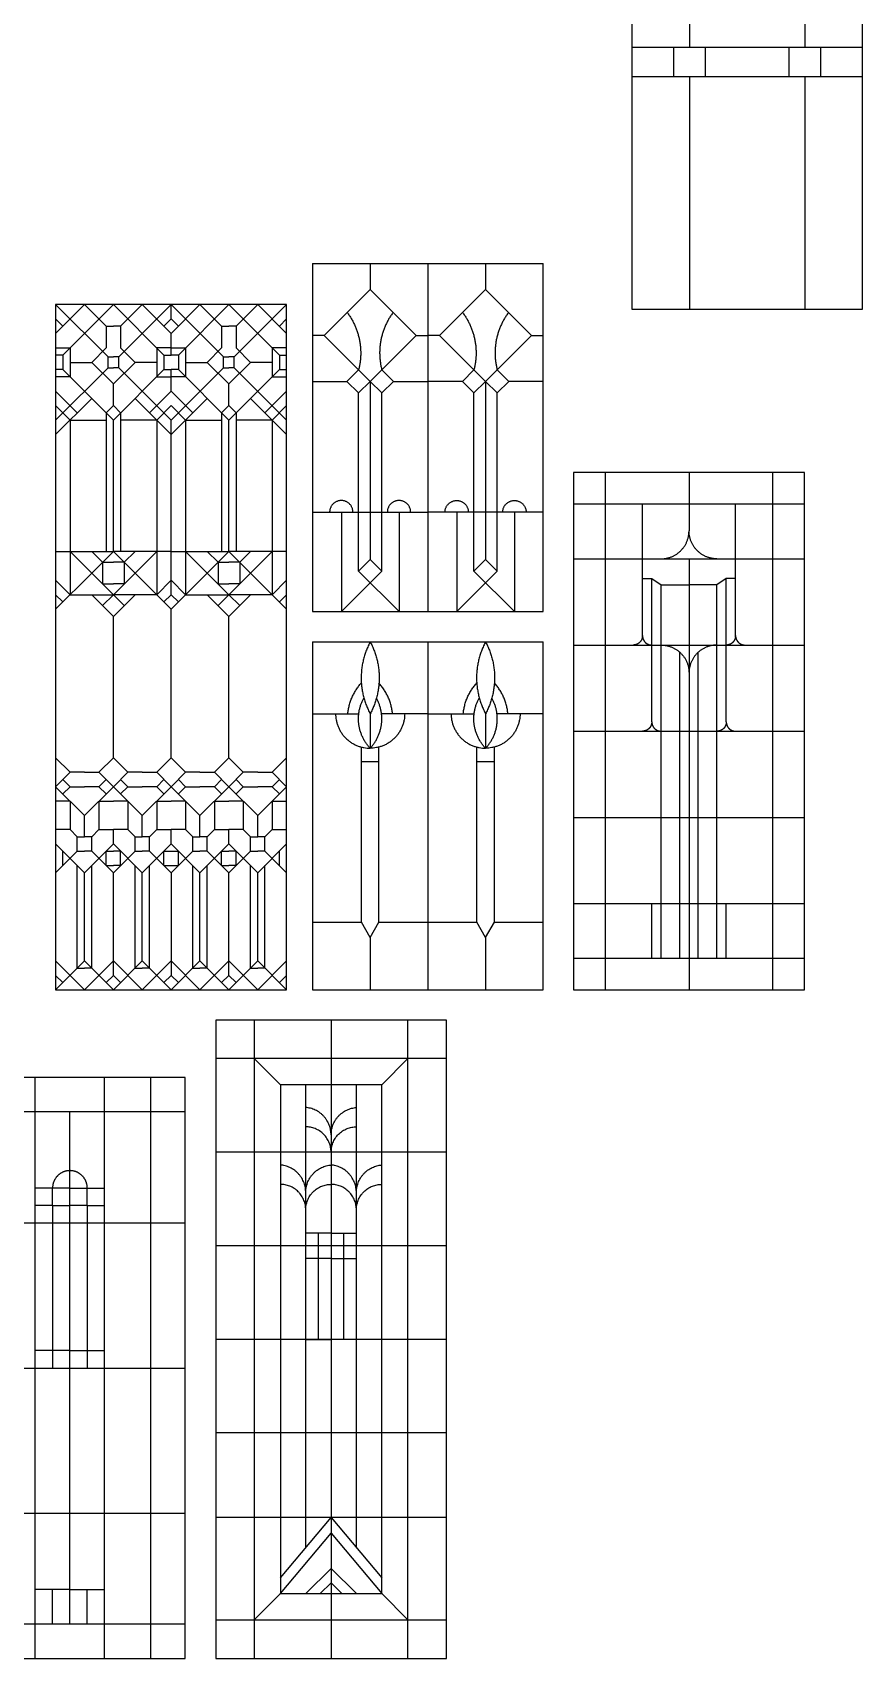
# Model space of a CAD drawing. Header units: millimetres. Extents: x -177 to 174, y -242 to 184.
# Drawn here: x 99.2 to 174.3, y -218.2 to -71.1 of the extents above; entities that cross this region are included whole.
import ezdxf

# ---------------------------------------------------------------- set-up
doc = ezdxf.new("R2010")
doc.units = ezdxf.units.MM
doc.header["$MEASUREMENT"] = 0
doc.layers.add('Layer 03', color=5, linetype='Continuous')

msp = doc.modelspace()

# ---------------------------------------------------------------- linework, layer by layer
at = {"layer": 'Layer 03'}
for p, q in [((124.55, -92.03), (124.55, -123.5)), ((145.44, -123.5), (145.44, -92.03)), ((122.21, -95.73), (101.32, -95.73)), ((101.32, -95.73), (101.32, -157.71)), ((122.21, -157.71), (122.21, -95.73)), ((103.28, -105.52), (101.32, -103.57)), ((104.59, -104.22), (101.32, -107.48)), ((108.5, -104.22), (111.77, -107.48)), ((109.81, -105.52), (111.77, -103.57)), ((113.73, -105.52), (111.77, -103.57)), ((115.03, -104.22), (111.77, -107.48)), ((118.95, -104.22), (122.21, -107.48)), ((120.25, -105.52), (122.21, -103.57)), ((102.63, -106.18), (101.32, -104.87)), ((110.46, -106.18), (111.77, -104.87)), ((113.07, -106.18), (111.77, -104.87)), ((120.91, -106.18), (122.21, -104.87)), ((151.05, -110.93), (151.05, -157.71)), ((166.22, -157.71), (166.22, -110.93)), ((169.07, -113.79), (148.19, -113.79)), ((106.55, -118.06), (104.59, -120.02)), ((106.55, -118.06), (108.5, -120.02)), ((116.99, -118.06), (115.03, -120.02)), ((116.99, -118.06), (118.95, -120.02)), ((148.19, -118.73), (169.07, -118.73)), ((104.59, -120.02), (101.32, -123.28)), ((108.5, -120.02), (111.77, -123.28)), ((115.03, -120.02), (111.77, -123.28)), ((118.95, -120.02), (122.21, -123.28)), ((106.55, -123.94), (104.59, -121.98)), ((106.55, -123.94), (108.5, -121.98)), ((116.99, -123.94), (115.03, -121.98)), ((116.99, -123.94), (118.95, -121.98)), ((124.55, -123.5), (145.44, -123.5)), ((124.55, -126.25), (124.55, -157.71)), ((145.44, -157.71), (145.44, -126.25)), ((148.19, -126.53), (169.07, -126.53)), ((157.79, -154.85), (157.79, -127.17)), ((159.47, -154.85), (159.47, -127.17)), ((148.19, -134.32), (169.07, -134.32)), ((148.19, -142.12), (169.07, -142.12)), ((101.32, -144.52), (103.94, -147.13)), ((106.55, -144.52), (103.94, -147.13)), ((106.55, -144.52), (109.16, -147.13)), ((111.77, -144.52), (109.16, -147.13)), ((111.77, -144.52), (114.38, -147.13)), ((116.99, -144.52), (114.38, -147.13)), ((116.99, -144.52), (119.6, -147.13)), ((122.21, -144.52), (119.6, -147.13)), ((148.19, -149.92), (169.07, -149.92)), ((148.19, -154.85), (169.07, -154.85)), ((101.32, -157.71), (122.21, -157.71)), ((124.55, -157.71), (145.44, -157.71)), ((119.28, -160.46), (119.28, -218.19)), ((133.2, -218.19), (133.2, -160.46)), ((136.68, -163.94), (115.8, -163.94)), ((113.05, -165.65), (92.17, -165.65)), ((99.47, -218.19), (99.47, -165.65)), ((105.75, -218.19), (105.75, -165.65)), ((109.93, -218.19), (109.93, -165.65)), ((113.05, -218.19), (113.05, -165.65)), ((123.95, -208.17), (123.95, -166.32)), ((128.53, -208.17), (128.53, -166.32)), ((113.05, -168.76), (92.17, -168.76)), ((102.61, -215.07), (102.61, -168.76)), ((136.68, -172.4), (115.8, -172.4)), ((101.04, -177.21), (101.04, -191.92)), ((104.18, -177.21), (104.18, -191.92)), ((136.68, -180.86), (115.8, -180.86)), ((136.68, -189.33), (115.8, -189.33)), ((102.61, -190.35), (99.47, -190.35)), ((102.61, -190.35), (105.75, -190.35)), ((136.68, -197.79), (115.8, -197.79)), ((136.68, -205.44), (115.8, -205.44)), ((125.26, -212.33), (126.24, -211.35)), ((127.22, -212.33), (126.24, -211.35)), ((115.8, -214.71), (136.68, -214.71)), ((92.17, -215.07), (113.05, -215.07)), ((92.17, -218.19), (113.05, -218.19))]:
    msp.add_line(p, q, dxfattribs=at)
for points in [[(153.44, -96.16), (174.33, -96.16), (174.33, -65.67), (153.44, -65.67)], [(148.19, -157.71), (169.07, -157.71), (169.07, -110.93), (148.19, -110.93)], [(115.8, -218.19), (136.68, -218.19), (136.68, -160.46), (115.8, -160.46)], [(121.66, -212.33), (130.82, -212.33), (130.82, -166.32), (121.66, -166.32)]]:
    msp.add_lwpolyline(points, close=True, dxfattribs=at)
for points in [[(158.66, -65.67), (158.66, -72.44)], [(169.1, -65.67), (169.1, -72.44)], [(153.44, -72.44), (174.33, -72.44)], [(157.23, -72.44), (157.23, -75.11)], [(160.09, -72.44), (160.09, -75.11)], [(167.67, -72.44), (167.67, -75.11)], [(170.54, -72.44), (170.54, -75.11)], [(153.44, -75.11), (174.33, -75.11)], [(158.66, -75.11), (158.66, -96.16)], [(169.1, -75.11), (169.1, -96.16)], [(124.55, -92.03), (145.44, -92.03)], [(129.78, -92.03), (129.78, -94.38)], [(135, -92.03), (135, -123.5)], [(140.22, -92.03), (140.22, -94.38)], [(129.78, -102.68), (133.93, -98.53), (129.78, -94.38), (125.62, -98.53)], [(140.22, -102.68), (136.06, -98.53), (140.22, -94.38), (144.37, -98.53)], [(103.94, -95.73), (101.32, -98.35)], [(101.32, -95.73), (106.06, -100.47)], [(101.98, -97.69), (101.32, -97.04)], [(106.55, -95.73), (101.98, -100.3)], [(103.94, -95.73), (105.89, -97.69)], [(106.55, -95.73), (111.12, -100.3)], [(111.77, -95.73), (107.04, -100.47)], [(109.16, -95.73), (107.2, -97.69)], [(109.16, -95.73), (111.77, -98.35)], [(111.12, -97.69), (111.77, -97.04)], [(114.38, -95.73), (111.77, -98.35)], [(111.77, -95.73), (116.5, -100.47)], [(111.77, -97.04), (111.77, -95.73)], [(112.42, -97.69), (111.77, -97.04)], [(116.99, -95.73), (112.42, -100.3)], [(114.38, -95.73), (116.34, -97.69)], [(116.99, -95.73), (121.56, -100.3)], [(122.21, -95.73), (117.48, -100.47)], [(119.6, -95.73), (117.64, -97.69)], [(119.6, -95.73), (122.21, -98.35)], [(121.56, -97.69), (122.21, -97.04)], [(105.89, -97.69), (106.55, -97.69)], [(105.89, -97.69), (105.89, -99.65)], [(107.2, -97.69), (106.55, -97.69)], [(107.2, -97.69), (107.2, -99.65)], [(111.77, -100.3), (111.77, -98.35)], [(116.34, -97.69), (116.99, -97.69)], [(116.34, -97.69), (116.34, -99.65)], [(117.64, -97.69), (116.99, -97.69)], [(117.64, -97.69), (117.64, -99.65)], [(125.62, -98.53), (124.55, -98.53)], [(129.78, -102.68), (125.62, -98.53)], [(133.93, -98.53), (135, -98.53)], [(136.06, -98.53), (135, -98.53)], [(140.22, -102.68), (144.37, -98.53)], [(144.37, -98.53), (145.44, -98.53)], [(101.32, -99.65), (102.63, -99.65), (102.63, -102.26), (101.32, -102.26)], [(104.59, -100.96), (105.89, -99.65)], [(108.5, -100.96), (107.2, -99.65)], [(111.77, -99.65), (110.46, -99.65), (110.46, -102.26), (111.77, -102.26)], [(111.77, -99.65), (113.07, -99.65), (113.07, -102.26), (111.77, -102.26)], [(115.03, -100.96), (116.34, -99.65)], [(118.95, -100.96), (117.64, -99.65)], [(122.21, -99.65), (120.91, -99.65), (120.91, -102.26), (122.21, -102.26)], [(101.98, -100.3), (101.32, -100.3)], [(106.06, -101.45), (101.32, -106.18)], [(101.98, -100.3), (101.98, -101.61)], [(102.63, -100.96), (104.59, -100.96)], [(104.59, -100.96), (106.55, -102.91)], [(106.06, -101.45), (106.06, -100.47), (106.55, -100.47)], [(106.06, -101.45), (106.55, -101.45)], [(107.04, -101.45), (107.04, -100.47), (106.55, -100.47)], [(108.5, -100.96), (106.55, -102.91)], [(107.04, -101.45), (106.55, -101.45)], [(107.04, -101.45), (111.77, -106.18)], [(110.46, -100.96), (108.5, -100.96)], [(111.12, -100.3), (111.12, -101.61)], [(111.12, -100.3), (111.77, -100.3)], [(112.42, -100.3), (111.77, -100.3)], [(116.5, -101.45), (111.77, -106.18)], [(112.42, -100.3), (112.42, -101.61)], [(113.07, -100.96), (115.03, -100.96)], [(115.03, -100.96), (116.99, -102.91)], [(116.5, -101.45), (116.5, -100.47), (116.99, -100.47)], [(116.5, -101.45), (116.99, -101.45)], [(117.48, -101.45), (117.48, -100.47), (116.99, -100.47)], [(118.95, -100.96), (116.99, -102.91)], [(117.48, -101.45), (116.99, -101.45)], [(117.48, -101.45), (122.21, -106.18)], [(120.91, -100.96), (118.95, -100.96)], [(121.56, -100.3), (121.56, -101.61)], [(121.56, -100.3), (122.21, -100.3)], [(101.98, -101.61), (101.32, -101.61)], [(101.98, -101.61), (106.55, -106.18)], [(111.12, -101.61), (106.55, -106.18)], [(106.55, -104.87), (106.55, -102.91)], [(106.55, -104.87), (106.55, -102.91)], [(111.12, -101.61), (111.77, -101.61)], [(112.42, -101.61), (111.77, -101.61)], [(111.77, -103.57), (111.77, -101.61)], [(112.42, -101.61), (116.99, -106.18)], [(121.56, -101.61), (116.99, -106.18)], [(116.99, -104.87), (116.99, -102.91)], [(116.99, -104.87), (116.99, -102.91)], [(121.56, -101.61), (122.21, -101.61)], [(124.55, -102.68), (127.67, -102.68)], [(129.78, -102.68), (128.73, -103.73), (127.67, -102.68), (128.73, -101.63)], [(130.83, -101.63), (131.88, -102.68), (130.83, -103.73), (129.78, -102.68)], [(129.78, -102.68), (129.78, -118.79)], [(131.88, -102.68), (135, -102.68)], [(138.12, -102.68), (135, -102.68)], [(139.17, -101.63), (138.12, -102.68), (139.17, -103.73), (140.22, -102.68)], [(140.22, -102.68), (141.27, -103.73), (142.32, -102.68), (141.27, -101.63)], [(140.22, -102.68), (140.22, -118.79)], [(145.44, -102.68), (142.32, -102.68)], [(128.73, -119.84), (128.73, -103.73)], [(130.83, -119.84), (130.83, -103.73)], [(139.17, -119.84), (139.17, -103.73)], [(141.27, -119.84), (141.27, -103.73)], [(105.89, -105.52), (106.55, -104.87)], [(105.89, -105.52), (105.89, -118.06)], [(107.2, -105.52), (106.55, -104.87)], [(107.2, -105.52), (107.2, -118.06)], [(116.34, -105.52), (116.99, -104.87)], [(116.34, -105.52), (116.34, -118.06)], [(117.64, -105.52), (116.99, -104.87)], [(117.64, -105.52), (117.64, -118.06)], [(102.63, -106.18), (102.63, -121.98)], [(102.63, -106.18), (105.89, -106.18)], [(106.55, -118.06), (106.55, -106.18)], [(110.46, -106.18), (107.2, -106.18)], [(110.46, -106.18), (110.46, -121.98)], [(111.77, -121.98), (111.77, -106.18)], [(113.07, -106.18), (113.07, -121.98)], [(113.07, -106.18), (116.34, -106.18)], [(116.99, -118.06), (116.99, -106.18)], [(120.91, -106.18), (117.64, -106.18)], [(120.91, -106.18), (120.91, -121.98)], [(158.63, -110.93), (158.63, -116.2)], [(124.55, -114.51), (129.78, -114.51)], [(127.17, -114.51), (127.17, -123.5)], [(129.78, -114.51), (135, -114.51)], [(132.39, -114.51), (132.39, -123.5)], [(140.22, -114.51), (135, -114.51)], [(137.61, -114.51), (137.61, -123.5)], [(145.44, -114.51), (140.22, -114.51)], [(142.83, -114.51), (142.83, -123.5)], [(154.42, -125.81), (154.42, -113.79)], [(162.84, -125.81), (162.84, -113.79)], [(101.32, -118.06), (102.63, -118.06)], [(102.63, -118.06), (106.55, -121.98)], [(102.63, -118.06), (106.55, -118.06)], [(105.57, -119.04), (104.59, -118.06)], [(105.57, -119.04), (105.57, -121), (106.55, -121)], [(105.57, -119.04), (106.55, -119.04)], [(110.46, -118.06), (106.55, -118.06)], [(110.46, -118.06), (106.55, -121.98)], [(107.53, -119.04), (106.55, -119.04)], [(107.53, -119.04), (107.53, -121), (106.55, -121)], [(107.53, -119.04), (108.5, -118.06)], [(111.77, -118.06), (110.46, -118.06)], [(111.77, -118.06), (113.07, -118.06)], [(113.07, -118.06), (116.99, -121.98)], [(113.07, -118.06), (116.99, -118.06)], [(116.01, -119.04), (115.03, -118.06)], [(116.01, -119.04), (116.01, -121), (116.99, -121)], [(116.01, -119.04), (116.99, -119.04)], [(120.91, -118.06), (116.99, -118.06)], [(120.91, -118.06), (116.99, -121.98)], [(117.97, -119.04), (116.99, -119.04)], [(117.97, -119.04), (117.97, -121), (116.99, -121)], [(117.97, -119.04), (118.95, -118.06)], [(122.21, -118.06), (120.91, -118.06)], [(129.78, -118.79), (128.73, -119.84)], [(129.78, -118.79), (130.83, -119.84)], [(140.22, -118.79), (139.17, -119.84)], [(140.22, -118.79), (141.27, -119.84)], [(158.63, -118.73), (158.63, -157.71)], [(127.17, -123.5), (130.83, -119.84)], [(132.39, -123.5), (128.73, -119.84)], [(137.61, -123.5), (141.27, -119.84)], [(142.83, -123.5), (139.17, -119.84)], [(154.42, -120.5), (155.26, -120.5)], [(155.26, -120.5), (156.1, -121.09)], [(155.26, -133.48), (155.26, -120.5)], [(162, -120.5), (161.16, -121.09)], [(162.84, -120.5), (162, -120.5)], [(162, -133.48), (162, -120.5)], [(102.63, -121.98), (101.32, -120.67)], [(101.98, -122.63), (101.32, -121.98)], [(102.63, -121.98), (106.55, -121.98)], [(106.55, -121.98), (105.57, -122.96)], [(106.55, -121.98), (107.53, -122.96)], [(110.46, -121.98), (106.55, -121.98)], [(110.46, -121.98), (111.77, -120.67)], [(111.12, -122.63), (111.77, -121.98)], [(113.07, -121.98), (111.77, -120.67)], [(112.42, -122.63), (111.77, -121.98)], [(113.07, -121.98), (116.99, -121.98)], [(116.99, -121.98), (116.01, -122.96)], [(116.99, -121.98), (117.97, -122.96)], [(120.91, -121.98), (116.99, -121.98)], [(120.91, -121.98), (122.21, -120.67)], [(121.56, -122.63), (122.21, -121.98)], [(156.1, -154.85), (156.1, -121.09)], [(156.1, -121.09), (158.63, -121.09)], [(161.16, -121.09), (158.63, -121.09)], [(161.16, -154.85), (161.16, -121.09)], [(111.77, -136.74), (111.77, -123.28)], [(106.55, -136.74), (106.55, -123.94)], [(116.99, -136.74), (116.99, -123.94)], [(124.55, -126.25), (145.44, -126.25)], [(135, -126.25), (135, -157.71)], [(124.55, -132.74), (128.74, -132.74)], [(129.78, -132.74), (129.78, -135.86)], [(135, -132.74), (130.81, -132.74)], [(135, -132.74), (139.19, -132.74)], [(140.22, -132.74), (140.22, -135.86)], [(145.44, -132.74), (141.25, -132.74)], [(102.63, -138.04), (101.32, -136.74)], [(105.24, -138.04), (106.55, -136.74)], [(107.85, -138.04), (106.55, -136.74)], [(110.46, -138.04), (111.77, -136.74)], [(113.07, -138.04), (111.77, -136.74)], [(115.68, -138.04), (116.99, -136.74)], [(118.29, -138.04), (116.99, -136.74)], [(120.91, -138.04), (122.21, -136.74)], [(128.98, -151.59), (128.98, -135.75)], [(130.57, -151.59), (130.57, -135.75)], [(139.42, -151.59), (139.42, -135.75)], [(141.02, -151.59), (141.02, -135.75)], [(102.63, -138.04), (101.32, -139.35)], [(103.94, -138.04), (102.63, -138.04)], [(103.94, -138.04), (105.24, -138.04)], [(105.24, -138.04), (106.55, -139.35)], [(107.85, -138.04), (106.55, -139.35)], [(109.16, -138.04), (107.85, -138.04)], [(109.16, -138.04), (110.46, -138.04)], [(110.46, -138.04), (111.77, -139.35)], [(113.07, -138.04), (111.77, -139.35)], [(114.38, -138.04), (113.07, -138.04)], [(114.38, -138.04), (115.68, -138.04)], [(115.68, -138.04), (116.99, -139.35)], [(118.29, -138.04), (116.99, -139.35)], [(119.6, -138.04), (118.29, -138.04)], [(119.6, -138.04), (120.91, -138.04)], [(120.91, -138.04), (122.21, -139.35)], [(128.98, -137.06), (130.57, -137.06)], [(139.42, -137.06), (141.02, -137.06)], [(101.32, -139.35), (103.94, -141.96)], [(101.98, -138.69), (102.63, -139.35)], [(101.98, -140), (102.63, -139.35)], [(102.63, -139.35), (103.94, -139.35)], [(105.24, -139.35), (103.94, -139.35)], [(106.55, -139.35), (103.94, -141.96)], [(105.89, -138.69), (105.24, -139.35)], [(105.89, -140), (105.24, -139.35)], [(106.55, -139.35), (109.16, -141.96)], [(107.2, -138.69), (107.85, -139.35)], [(107.2, -140), (107.85, -139.35)], [(107.85, -139.35), (109.16, -139.35)], [(110.46, -139.35), (109.16, -139.35)], [(111.77, -139.35), (109.16, -141.96)], [(111.12, -138.69), (110.46, -139.35)], [(111.12, -140), (110.46, -139.35)], [(111.77, -139.35), (114.38, -141.96)], [(112.42, -138.69), (113.07, -139.35)], [(112.42, -140), (113.07, -139.35)], [(113.07, -139.35), (114.38, -139.35)], [(115.68, -139.35), (114.38, -139.35)], [(116.99, -139.35), (114.38, -141.96)], [(116.34, -138.69), (115.68, -139.35)], [(116.34, -140), (115.68, -139.35)], [(116.99, -139.35), (119.6, -141.96)], [(117.64, -138.69), (118.29, -139.35)], [(117.64, -140), (118.29, -139.35)], [(118.29, -139.35), (119.6, -139.35)], [(120.91, -139.35), (119.6, -139.35)], [(122.21, -139.35), (119.6, -141.96)], [(121.56, -138.69), (120.91, -139.35)], [(121.56, -140), (120.91, -139.35)], [(102.63, -140.65), (101.32, -140.65)], [(102.63, -140.65), (102.63, -143.22)], [(105.24, -140.65), (105.24, -143.22)], [(105.24, -140.65), (106.55, -140.65)], [(107.85, -140.65), (106.55, -140.65)], [(107.85, -140.65), (107.85, -143.22)], [(110.46, -140.65), (110.46, -143.22)], [(110.46, -140.65), (111.77, -140.65)], [(113.07, -140.65), (111.77, -140.65)], [(113.07, -140.65), (113.07, -143.22)], [(115.68, -140.65), (115.68, -143.22)], [(115.68, -140.65), (116.99, -140.65)], [(118.29, -140.65), (116.99, -140.65)], [(118.29, -140.65), (118.29, -143.22)], [(120.91, -140.65), (120.91, -143.22)], [(120.91, -140.65), (122.21, -140.65)], [(103.94, -143.87), (103.94, -141.96)], [(109.16, -143.87), (109.16, -141.96)], [(114.38, -143.87), (114.38, -141.96)], [(119.6, -143.87), (119.6, -141.96)], [(102.63, -143.22), (101.32, -143.22)], [(102.63, -143.22), (103.28, -143.87)], [(103.28, -143.87), (103.94, -143.87)], [(103.28, -145.18), (103.28, -143.87)], [(104.59, -143.87), (103.94, -143.87)], [(105.24, -143.22), (104.59, -143.87)], [(104.59, -145.18), (104.59, -143.87)], [(105.24, -143.22), (106.55, -143.22)], [(106.55, -144.52), (106.55, -143.22)], [(107.85, -143.22), (106.55, -143.22)], [(107.85, -143.22), (108.5, -143.87)], [(108.5, -143.87), (109.16, -143.87)], [(108.5, -145.18), (108.5, -143.87)], [(109.81, -143.87), (109.16, -143.87)], [(110.46, -143.22), (109.81, -143.87)], [(109.81, -145.18), (109.81, -143.87)], [(110.46, -143.22), (111.77, -143.22)], [(113.07, -143.22), (111.77, -143.22)], [(111.77, -144.52), (111.77, -143.22)], [(113.07, -143.22), (113.73, -143.87)], [(113.73, -143.87), (114.38, -143.87)], [(113.73, -145.18), (113.73, -143.87)], [(115.03, -143.87), (114.38, -143.87)], [(115.68, -143.22), (115.03, -143.87)], [(115.03, -145.18), (115.03, -143.87)], [(115.68, -143.22), (116.99, -143.22)], [(116.99, -144.52), (116.99, -143.22)], [(118.29, -143.22), (116.99, -143.22)], [(118.29, -143.22), (118.95, -143.87)], [(118.95, -143.87), (119.6, -143.87)], [(118.95, -145.18), (118.95, -143.87)], [(120.25, -143.87), (119.6, -143.87)], [(120.91, -143.22), (120.25, -143.87)], [(120.25, -145.18), (120.25, -143.87)], [(120.91, -143.22), (122.21, -143.22)], [(103.28, -145.18), (101.32, -147.13)], [(101.98, -146.48), (101.98, -145.18)], [(103.28, -145.18), (103.94, -145.18)], [(104.59, -145.18), (103.94, -145.18)], [(104.59, -145.18), (106.55, -147.13)], [(105.89, -146.48), (105.89, -145.18)], [(105.89, -145.18), (106.55, -145.18)], [(107.2, -145.18), (106.55, -145.18)], [(108.5, -145.18), (106.55, -147.13)], [(107.2, -146.48), (107.2, -145.18)], [(108.5, -145.18), (109.16, -145.18)], [(109.81, -145.18), (109.16, -145.18)], [(109.81, -145.18), (111.77, -147.13)], [(111.12, -146.48), (111.12, -145.18)], [(111.12, -145.18), (112.42, -145.18)], [(113.73, -145.18), (111.77, -147.13)], [(112.42, -146.48), (112.42, -145.18)], [(113.73, -145.18), (114.38, -145.18)], [(115.03, -145.18), (114.38, -145.18)], [(115.03, -145.18), (116.99, -147.13)], [(116.34, -146.48), (116.34, -145.18)], [(116.34, -145.18), (116.99, -145.18)], [(117.64, -145.18), (116.99, -145.18)], [(118.95, -145.18), (116.99, -147.13)], [(117.64, -146.48), (117.64, -145.18)], [(118.95, -145.18), (119.6, -145.18)], [(120.25, -145.18), (119.6, -145.18)], [(120.25, -145.18), (122.21, -147.13)], [(121.56, -146.48), (121.56, -145.18)], [(103.28, -155.75), (103.28, -146.48)], [(104.59, -155.75), (104.59, -146.48)], [(105.89, -146.48), (106.55, -146.48)], [(107.2, -146.48), (106.55, -146.48)], [(108.5, -155.75), (108.5, -146.48)], [(109.81, -155.75), (109.81, -146.48)], [(111.12, -146.48), (112.42, -146.48)], [(113.73, -155.75), (113.73, -146.48)], [(115.03, -155.75), (115.03, -146.48)], [(116.34, -146.48), (116.99, -146.48)], [(117.64, -146.48), (116.99, -146.48)], [(118.95, -155.75), (118.95, -146.48)], [(120.25, -155.75), (120.25, -146.48)], [(103.94, -155.1), (103.94, -147.13)], [(106.55, -156.41), (106.55, -147.13)], [(109.16, -155.1), (109.16, -147.13)], [(111.77, -147.13), (111.77, -156.41)], [(114.38, -155.1), (114.38, -147.13)], [(116.99, -156.41), (116.99, -147.13)], [(119.6, -155.1), (119.6, -147.13)], [(155.26, -154.85), (155.26, -149.92)], [(162, -154.85), (162, -149.92)], [(124.55, -151.59), (128.98, -151.59)], [(129.78, -152.97), (128.98, -151.59)], [(129.78, -152.97), (130.57, -151.59)], [(130.57, -151.59), (135, -151.59)], [(135, -151.59), (139.42, -151.59)], [(140.22, -152.97), (139.42, -151.59)], [(140.22, -152.97), (141.02, -151.59)], [(141.02, -151.59), (145.44, -151.59)], [(129.78, -152.97), (129.78, -157.71)], [(140.22, -152.97), (140.22, -157.71)], [(101.32, -157.71), (103.94, -155.1), (106.55, -157.71)], [(103.94, -157.71), (101.32, -155.1)], [(103.28, -155.75), (103.94, -155.75)], [(103.94, -157.71), (106.55, -155.1)], [(104.59, -155.75), (103.94, -155.75)], [(109.16, -157.71), (106.55, -155.1)], [(111.77, -157.71), (109.16, -155.1), (106.55, -157.71)], [(108.5, -155.75), (109.16, -155.75)], [(109.16, -157.71), (111.77, -155.1)], [(109.81, -155.75), (109.16, -155.75)], [(111.77, -157.71), (114.38, -155.1), (116.99, -157.71)], [(114.38, -157.71), (111.77, -155.1)], [(113.73, -155.75), (114.38, -155.75)], [(114.38, -157.71), (116.99, -155.1)], [(115.03, -155.75), (114.38, -155.75)], [(119.6, -157.71), (116.99, -155.1)], [(122.21, -157.71), (119.6, -155.1), (116.99, -157.71)], [(118.95, -155.75), (119.6, -155.75)], [(119.6, -157.71), (122.21, -155.1)], [(120.25, -155.75), (119.6, -155.75)], [(101.98, -157.06), (101.32, -156.41)], [(105.89, -157.06), (106.55, -156.41)], [(107.2, -157.06), (106.55, -156.41)], [(111.12, -157.06), (111.77, -156.41)], [(112.42, -157.06), (111.77, -156.41)], [(116.34, -157.06), (116.99, -156.41)], [(117.64, -157.06), (116.99, -156.41)], [(121.56, -157.06), (122.21, -156.41)], [(126.24, -160.46), (126.24, -218.19)], [(119.28, -163.94), (121.66, -166.32)], [(130.82, -166.32), (133.2, -163.94)], [(102.61, -175.64), (99.47, -175.64)], [(101.04, -177.21), (101.04, -175.64)], [(102.61, -175.64), (105.75, -175.64)], [(104.18, -177.21), (104.18, -175.64)], [(101.04, -177.21), (99.47, -177.21)], [(101.04, -177.21), (102.61, -177.21)], [(104.18, -177.21), (102.61, -177.21)], [(104.18, -177.21), (105.75, -177.21)], [(92.17, -178.78), (113.05, -178.78)], [(126.24, -179.72), (123.95, -179.72)], [(125.1, -189.33), (125.1, -179.72)], [(126.24, -179.72), (128.53, -179.72)], [(127.39, -189.33), (127.39, -179.72)], [(126.24, -182.01), (123.95, -182.01)], [(126.24, -182.01), (128.53, -182.01)], [(123.95, -189.33), (126.24, -189.33)], [(128.53, -189.33), (126.24, -189.33)], [(92.17, -191.92), (113.05, -191.92)], [(92.17, -205.06), (113.05, -205.06)], [(121.66, -210.9), (126.24, -205.44)], [(126.24, -205.44), (130.82, -210.9)], [(121.66, -212.33), (126.24, -206.87), (130.82, -212.33)], [(123.95, -212.33), (126.24, -210.04)], [(128.53, -212.33), (126.24, -210.04)], [(102.61, -211.94), (99.47, -211.94)], [(101.04, -215.07), (101.04, -211.94)], [(102.61, -211.94), (105.75, -211.94)], [(104.18, -215.07), (104.18, -211.94)], [(121.66, -212.33), (119.28, -214.71)], [(121.66, -212.33), (126.24, -212.33)], [(130.82, -212.33), (133.2, -214.71)]]:
    msp.add_lwpolyline(points, dxfattribs=at)
for points, weights in [([(127.7, -96.45), (129.46, -98.8), (128.73, -101.63)], [1, 0.901370968388, 1]), ([(131.85, -96.45), (130.1, -98.8), (130.83, -101.63)], [1, 0.901370968388, 1]), ([(138.14, -96.45), (139.9, -98.8), (139.17, -101.63)], [1, 0.901370968388, 1]), ([(142.3, -96.45), (140.54, -98.8), (141.27, -101.63)], [1, 0.901370968388, 1]), ([(129.78, -126.25), (128.04, -129.49), (129.78, -132.74)], [1, 0.881222433906, 1]), ([(129.78, -126.25), (131.52, -129.49), (129.78, -132.74)], [1, 0.881222433906, 1]), ([(140.22, -126.25), (138.48, -129.49), (140.22, -132.74)], [1, 0.881222433906, 1]), ([(140.22, -126.25), (141.96, -129.49), (140.22, -132.74)], [1, 0.881222433906, 1]), ([(127.76, -132.74), (127.91, -131.15), (128.98, -129.96)], [1, 0.949635610972, 1]), ([(131.8, -132.74), (131.64, -131.15), (130.57, -129.96)], [1, 0.949635610972, 1]), ([(138.2, -132.74), (138.35, -131.15), (139.42, -129.96)], [1, 0.949635610972, 1]), ([(142.24, -132.74), (142.09, -131.15), (141.02, -129.96)], [1, 0.949635610972, 1]), ([(129.78, -135.86), (127.82, -133.8), (129.21, -131.32)], [1, 0.804831130164, 1]), ([(129.78, -135.86), (131.73, -133.8), (130.34, -131.32)], [1, 0.804831130164, 1]), ([(140.22, -135.86), (138.26, -133.8), (139.65, -131.32)], [1, 0.804831130164, 1]), ([(140.22, -135.86), (142.18, -133.8), (140.79, -131.32)], [1, 0.804831130164, 1]), ([(126.65, -132.74), (126.65, -135.86), (129.78, -135.86)], [1, 0.707106781187, 1]), ([(132.9, -132.74), (132.9, -135.86), (129.78, -135.86)], [1, 0.707106781187, 1]), ([(137.1, -132.74), (137.1, -135.86), (140.22, -135.86)], [1, 0.707106781187, 1]), ([(143.34, -132.74), (143.34, -135.86), (140.22, -135.86)], [1, 0.707106781187, 1]), ([(126.24, -170.84), (126.24, -168.54), (123.95, -168.36)], [1, 0.734852580693, 1]), ([(126.24, -170.84), (126.24, -168.54), (128.53, -168.36)], [1, 0.734852580693, 1]), ([(126.24, -172.4), (126.24, -170.11), (123.95, -170.11)], [1, 0.707106781187, 1]), ([(126.24, -172.4), (126.24, -170.11), (128.53, -170.11)], [1, 0.707106781187, 1]), ([(123.95, -176.04), (123.95, -173.75), (121.66, -173.56)], [1, 0.734852580693, 1]), ([(123.95, -176.04), (123.95, -173.75), (126.24, -173.56)], [1, 0.734852580693, 1]), ([(128.53, -176.04), (128.53, -173.75), (126.24, -173.56)], [1, 0.734852580693, 1]), ([(128.53, -176.04), (128.53, -173.75), (130.82, -173.56)], [1, 0.734852580693, 1]), ([(123.95, -177.61), (123.95, -175.31), (121.66, -175.31)], [1, 0.707106781187, 1]), ([(123.95, -177.61), (123.95, -175.31), (126.24, -175.31)], [1, 0.707106781187, 1]), ([(128.53, -177.61), (128.53, -175.31), (126.24, -175.31)], [1, 0.707106781187, 1]), ([(128.53, -177.61), (128.53, -175.31), (130.82, -175.31)], [1, 0.707106781187, 1])]:
    msp.add_rational_spline(points, weights, degree=2, dxfattribs=at)
for points, weights, knots in [([(128.22, -114.51), (128.22, -113.46), (127.17, -113.46), (126.11, -113.46), (126.11, -114.51)], [1, 0.707106781187, 1, 0.707106781187, 1], [6.730461, 6.730461, 6.730461, 8.600091, 8.600091, 10.469722, 10.469722, 10.469722]), ([(133.44, -114.51), (133.44, -113.46), (132.39, -113.46), (131.33, -113.46), (131.33, -114.51)], [1, 0.707106781187, 1, 0.707106781187, 1], [6.730461, 6.730461, 6.730461, 8.600091, 8.600091, 10.469722, 10.469722, 10.469722]), ([(136.55, -114.51), (136.55, -113.46), (137.61, -113.46), (138.66, -113.46), (138.66, -114.51)], [1, 0.707106781187, 1, 0.707106781187, 1], [6.730461, 6.730461, 6.730461, 8.600091, 8.600091, 10.469722, 10.469722, 10.469722]), ([(141.77, -114.51), (141.77, -113.46), (142.83, -113.46), (143.89, -113.46), (143.89, -114.51)], [1, 0.707106781187, 1, 0.707106781187, 1], [6.730461, 6.730461, 6.730461, 8.600091, 8.600091, 10.469722, 10.469722, 10.469722]), ([(156.1, -118.73), (157.15, -118.73), (157.89, -117.99), (158.63, -117.25), (158.63, -116.2)], [1, 0.923879374188, 1, 0.923879374188, 1], [0, 0, 0, 3.53526, 3.53526, 7.070519, 7.070519, 7.070519]), ([(161.16, -118.73), (160.11, -118.73), (159.37, -117.99), (158.63, -117.25), (158.63, -116.2)], [1, 0.923879374188, 1, 0.923879374188, 1], [0, 0, 0, 3.53526, 3.53526, 7.070519, 7.070519, 7.070519]), ([(154.42, -125.68), (154.42, -126.03), (154.17, -126.28), (153.92, -126.53), (153.57, -126.53)], [1, 0.923879454558, 1, 0.923879454558, 1], [0, 0, 0, 1.178419, 1.178419, 2.356839, 2.356839, 2.356839]), ([(154.42, -125.68), (154.42, -126.03), (154.66, -126.28), (154.91, -126.53), (155.26, -126.53)], [1, 0.923879454558, 1, 0.923879454558, 1], [0, 0, 0, 1.178419, 1.178419, 2.356839, 2.356839, 2.356839]), ([(162.84, -125.68), (162.84, -126.03), (162.6, -126.28), (162.35, -126.53), (162, -126.53)], [1, 0.923879454558, 1, 0.923879454558, 1], [0, 0, 0, 1.178419, 1.178419, 2.356839, 2.356839, 2.356839]), ([(162.84, -125.68), (162.84, -126.03), (163.09, -126.28), (163.34, -126.53), (163.69, -126.53)], [1, 0.923879454558, 1, 0.923879454558, 1], [0, 0, 0, 1.178419, 1.178419, 2.356839, 2.356839, 2.356839]), ([(156.1, -126.53), (157.15, -126.53), (157.89, -127.27), (158.63, -128.01), (158.63, -129.06)], [1, 0.923879374188, 1, 0.923879374188, 1], [0, 0, 0, 3.53526, 3.53526, 7.070519, 7.070519, 7.070519]), ([(161.16, -126.53), (160.11, -126.53), (159.37, -127.27), (158.63, -128.01), (158.63, -129.06)], [1, 0.923879374188, 1, 0.923879374188, 1], [0, 0, 0, 3.53526, 3.53526, 7.070519, 7.070519, 7.070519]), ([(155.26, -133.48), (155.26, -133.83), (155.01, -134.08), (154.77, -134.32), (154.42, -134.32)], [1, 0.923879454558, 1, 0.923879454558, 1], [0, 0, 0, 1.178419, 1.178419, 2.356839, 2.356839, 2.356839]), ([(155.26, -133.48), (155.26, -133.83), (155.51, -134.08), (155.75, -134.32), (156.1, -134.32)], [1, 0.923879454558, 1, 0.923879454558, 1], [0, 0, 0, 1.178419, 1.178419, 2.356839, 2.356839, 2.356839]), ([(162, -133.48), (162, -133.83), (161.76, -134.08), (161.51, -134.32), (161.16, -134.32)], [1, 0.923879454558, 1, 0.923879454558, 1], [0, 0, 0, 1.178419, 1.178419, 2.356839, 2.356839, 2.356839]), ([(162, -133.48), (162, -133.83), (162.25, -134.08), (162.5, -134.32), (162.84, -134.32)], [1, 0.923879454558, 1, 0.923879454558, 1], [0, 0, 0, 1.178419, 1.178419, 2.356839, 2.356839, 2.356839]), ([(104.18, -175.64), (104.18, -174.99), (103.72, -174.53), (103.26, -174.07), (102.61, -174.07), (101.96, -174.07), (101.5, -174.53), (101.04, -174.99), (101.04, -175.64)], [1, 0.923879476882, 1, 0.923879476882, 1, 0.923879476882, 1, 0.923879476882, 1], [16.365556, 16.365556, 16.365556, 18.411252, 18.411252, 20.456948, 20.456948, 22.502643, 22.502643, 24.548339, 24.548339, 24.548339])]:
    msp.add_rational_spline(points, weights, degree=2, knots=knots, dxfattribs=at)

doc.saveas('drawing.dxf')
